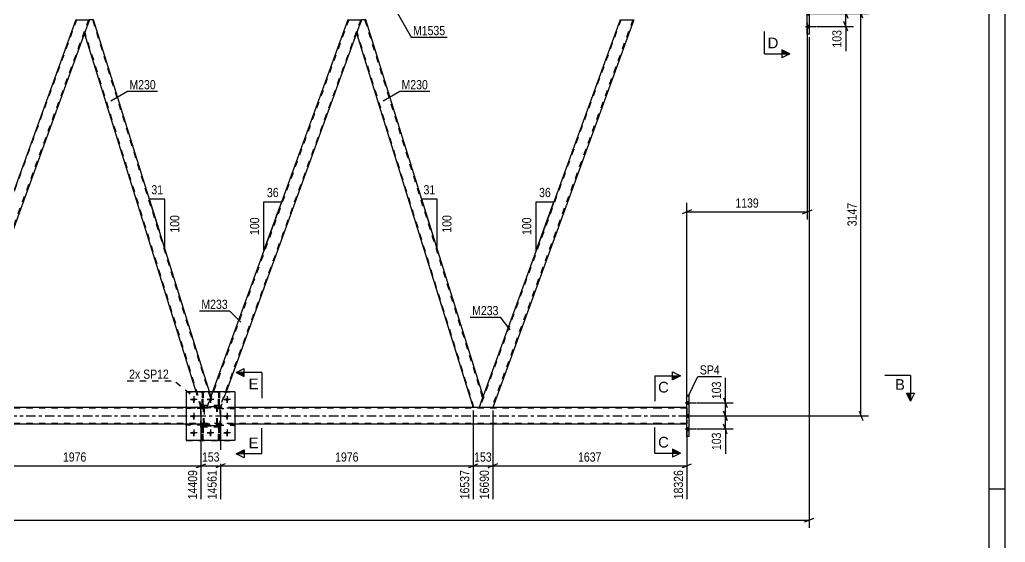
# Model space of a CAD drawing. Header units: millimetres. Extents: x 0 to 841, y 0 to 594.
# Drawn here: x 532.7 to 841, y 281.4 to 444.8 of the extents above; entities that cross this region are included whole.
import ezdxf

# ---------------------------------------------------------------- set-up
doc = ezdxf.new("R2010")
doc.units = ezdxf.units.MM
doc.linetypes.add('DXK_LINE_DOT2', pattern=[3.9198, 1.9599, -1.9599])
doc.linetypes.add('DXK_LINE_DOT3', pattern=[5.9187, 2.979, -0.9799, 0.9799, -0.9799])
doc.styles.add('Arial', font='ARIAL.TTF', dxfattribs={"height": 0.2})
doc.styles.add('Arial Narrow', font='ARIALN.TTF', dxfattribs={"height": 0.2})

# ---------------------------------------------------------------- blocks, each defined once
blk = doc.blocks.new('Unknown-283133210-1135')
at = {"color": 5, "linetype": 'Continuous'}
for p, q in [((841, 0), (841, 594)), ((836, 5), (836, 589)), ((841, 298), (836, 298))]:
    blk.add_line(p, q, dxfattribs=at)
blk = doc.blocks.new('Bolt-283133210-1984 - 1918')
at = {"linetype": 'Continuous'}
for points in [[(587.69, 325.99, -1), (586.65, 325.99, -1)], [(592.89, 325.99, -1), (591.85, 325.99, -1)], [(598.09, 325.99, -1), (597.05, 325.99, -1)], [(587.69, 320.79, -1), (586.65, 320.79, -1)], [(598.09, 320.79, -1), (597.05, 320.79, -1)], [(587.69, 315.59, -1), (586.65, 315.59, -1)], [(592.89, 315.59, -1), (591.85, 315.59, -1)], [(598.09, 315.59, -1), (597.05, 315.59, -1)]]:
    blk.add_hatch(color=1, dxfattribs=at).paths.add_polyline_path(points)
at = {"color": 1, "linetype": 'Continuous'}
for p, q in [((587.17, 327.03), (587.17, 324.95)), ((592.37, 327.03), (592.37, 324.95)), ((597.57, 327.03), (597.57, 324.95)), ((588.21, 325.99), (586.13, 325.99)), ((593.41, 325.99), (591.33, 325.99)), ((598.61, 325.99), (596.53, 325.99)), ((588.21, 320.79), (586.13, 320.79)), ((587.17, 321.83), (587.17, 319.75)), ((598.61, 320.79), (596.53, 320.79)), ((597.57, 321.83), (597.57, 319.75)), ((588.21, 315.59), (586.13, 315.59)), ((587.17, 316.63), (587.17, 314.55)), ((593.41, 315.59), (591.33, 315.59)), ((592.37, 316.63), (592.37, 314.55)), ((598.61, 315.59), (596.53, 315.59)), ((597.57, 316.63), (597.57, 314.55))]:
    blk.add_line(p, q, dxfattribs=at)
blk = doc.blocks.new('Bolt-283133210-1991 - 1918')
at = {"linetype": 'Continuous'}
for points in [[(742.03, 324.58), (742.03, 325.46), (741.39, 325.46), (741.39, 324.58)], [(742.03, 324.58), (742.03, 325.46), (741.39, 325.46), (741.39, 324.58)], [(742.03, 324.58), (742.03, 325.46), (741.39, 325.46), (741.39, 324.58)], [(742.03, 320.5), (742.03, 321.38), (741.39, 321.38), (741.39, 320.5)], [(742.03, 320.5), (742.03, 321.38), (741.39, 321.38), (741.39, 320.5)], [(742.03, 316.38), (742.03, 317.26), (741.39, 317.26), (741.39, 316.38)], [(742.03, 316.38), (742.03, 317.26), (741.39, 317.26), (741.39, 316.38)], [(742.03, 316.38), (742.03, 317.26), (741.39, 317.26), (741.39, 316.38)]]:
    blk.add_hatch(color=1, dxfattribs=at).paths.add_polyline_path(points)
at = {"color": 1, "linetype": 'Continuous'}
for p, q in [((740.87, 325.02), (744.19, 325.02)), ((740.87, 325.02), (744.19, 325.02)), ((740.87, 325.02), (744.19, 325.02)), ((741.39, 325.46), (742.03, 325.46)), ((741.39, 325.46), (742.03, 325.46)), ((741.39, 325.46), (742.03, 325.46)), ((741.39, 324.58), (742.03, 324.58)), ((741.39, 324.58), (742.03, 324.58)), ((741.39, 324.58), (742.03, 324.58)), ((740.87, 320.94), (744.19, 320.94)), ((740.87, 320.94), (744.19, 320.94)), ((741.39, 321.38), (742.03, 321.38)), ((741.39, 321.38), (742.03, 321.38)), ((741.39, 320.5), (742.03, 320.5)), ((741.39, 320.5), (742.03, 320.5)), ((740.87, 316.82), (744.19, 316.82)), ((740.87, 316.82), (744.19, 316.82)), ((740.87, 316.82), (744.19, 316.82)), ((741.39, 317.26), (742.03, 317.26)), ((741.39, 317.26), (742.03, 317.26)), ((741.39, 317.26), (742.03, 317.26)), ((741.39, 316.38), (742.03, 316.38)), ((741.39, 316.38), (742.03, 316.38)), ((741.39, 316.38), (742.03, 316.38))]:
    blk.add_line(p, q, dxfattribs=at)
blk = doc.blocks.new('Part-283133210-2262 - 1918')
at = {"color": 7, "linetype": 'DXK_LINE_DOT2'}
for p, q in [((599.97, 318.35), (594.57, 318.35)), ((594.57, 318.35), (594.57, 318.03)), ((594.57, 318.03), (594.57, 318.35)), ((594.57, 318.03), (599.97, 318.03)), ((595.17, 318.03), (595.17, 318.35)), ((599.97, 318.35), (599.97, 318.03))]:
    blk.add_line(p, q, dxfattribs=at)
blk = doc.blocks.new('Part-283133210-2252 - 1918')
at = {"color": 2, "linetype": 'Continuous'}
for p, q in [((599.97, 328.39), (584.77, 328.39)), ((584.77, 328.39), (584.77, 313.19)), ((599.97, 328.39), (599.97, 313.19)), ((599.97, 313.19), (584.77, 313.19))]:
    blk.add_line(p, q, dxfattribs=at)
blk = doc.blocks.new('Part-283133210-2037 - 1918')
at = {"color": 7, "linetype": 'DXK_LINE_DOT2'}
for p, q in [((732.77, 323.32), (61.22, 323.32)), ((599.97, 323.56), (329.36, 323.56)), ((741.39, 323.32), (732.87, 323.32)), ((741.39, 323.56), (741.39, 318.28)), ((732.77, 318.52), (61.22, 318.52)), ((599.97, 318.28), (329.36, 318.28)), ((741.39, 318.52), (732.87, 318.52))]:
    blk.add_line(p, q, dxfattribs=at)
at = {"color": 7, "linetype": 'DXK_LINE_DOT3'}
for p, q in [((61.22, 320.92), (732.77, 320.92)), ((732.87, 320.92), (741.39, 320.92))]:
    blk.add_line(p, q, dxfattribs=at)
at = {"color": 2, "linetype": 'Continuous'}
for p, q in [((584.77, 323.56), (344.56, 323.56)), ((732.77, 323.56), (599.97, 323.56)), ((741.39, 323.56), (732.87, 323.56)), ((584.77, 318.28), (344.56, 318.28)), ((732.77, 318.28), (599.97, 318.28)), ((741.39, 318.28), (732.87, 318.28))]:
    blk.add_line(p, q, dxfattribs=at)
blk = doc.blocks.new('Part-283133210-2272 - 1918')
at = {"color": 7, "linetype": 'DXK_LINE_DOT2'}
for p, q in [((590.47, 323.75), (590.65, 323.79)), ((590.65, 323.79), (590.47, 323.75)), ((594.09, 323.79), (590.65, 323.79)), ((590.65, 323.79), (590.65, 323.79)), ((590.65, 323.79), (594.09, 323.79)), ((594.09, 323.79), (594.09, 323.79)), ((594.09, 323.79), (594.28, 323.75)), ((594.28, 323.75), (594.09, 323.79)), ((590.17, 323.31), (590.21, 323.49)), ((590.21, 323.49), (590.17, 323.31)), ((590.17, 318.27), (590.17, 323.31)), ((590.17, 323.31), (590.17, 323.31)), ((590.17, 318.27), (590.17, 323.31)), ((590.41, 323.31), (590.43, 323.4)), ((590.43, 323.4), (590.41, 323.31)), ((590.41, 318.27), (590.41, 323.31)), ((590.41, 323.31), (590.41, 323.31)), ((590.41, 323.31), (590.41, 318.27)), ((590.43, 323.4), (590.48, 323.48)), ((590.48, 323.48), (590.43, 323.4)), ((590.48, 323.48), (590.56, 323.53)), ((590.56, 323.53), (590.48, 323.48)), ((590.56, 323.53), (590.65, 323.55)), ((590.65, 323.55), (590.56, 323.53)), ((590.65, 323.55), (594.09, 323.55)), ((590.65, 323.55), (590.65, 323.55)), ((590.65, 323.55), (594.09, 323.55)), ((594.09, 323.55), (594.09, 323.55)), ((594.09, 323.55), (594.18, 323.53)), ((594.18, 323.53), (594.26, 323.48)), ((594.26, 323.48), (594.31, 323.4)), ((594.31, 323.4), (594.26, 323.48)), ((594.31, 323.4), (594.33, 323.31)), ((594.33, 323.31), (594.31, 323.4)), ((594.33, 318.27), (594.33, 323.31)), ((594.33, 323.31), (594.33, 323.31)), ((594.33, 318.27), (594.33, 323.31)), ((594.54, 323.49), (594.57, 323.31)), ((594.57, 323.31), (594.54, 323.49)), ((594.57, 318.27), (594.57, 323.31)), ((594.57, 323.31), (594.57, 323.31)), ((594.57, 318.27), (594.57, 323.31)), ((590.17, 318.27), (590.17, 318.27)), ((590.21, 318.08), (590.17, 318.27)), ((590.17, 318.27), (590.21, 318.08)), ((590.41, 318.27), (590.41, 318.27)), ((590.43, 318.18), (590.41, 318.27)), ((590.41, 318.27), (590.43, 318.18)), ((590.48, 318.1), (590.43, 318.18)), ((590.43, 318.18), (590.48, 318.1)), ((590.65, 317.79), (590.47, 317.82)), ((590.47, 317.82), (590.65, 317.79)), ((590.56, 318.05), (590.48, 318.1)), ((590.65, 318.03), (590.56, 318.05)), ((590.65, 318.03), (594.09, 318.03)), ((590.65, 318.03), (590.65, 318.03)), ((590.65, 318.03), (594.09, 318.03)), ((590.65, 317.79), (594.09, 317.79)), ((590.65, 317.79), (590.65, 317.79)), ((594.09, 317.79), (590.65, 317.79)), ((594.18, 318.05), (594.09, 318.03)), ((594.09, 318.03), (594.18, 318.05)), ((594.09, 318.03), (594.09, 318.03)), ((594.28, 317.82), (594.09, 317.79)), ((594.09, 317.79), (594.28, 317.82)), ((594.09, 317.79), (594.09, 317.79)), ((594.26, 318.1), (594.18, 318.05)), ((594.18, 318.05), (594.26, 318.1)), ((594.31, 318.18), (594.26, 318.1)), ((594.26, 318.1), (594.31, 318.18)), ((594.33, 318.27), (594.31, 318.18)), ((594.31, 318.18), (594.33, 318.27)), ((594.33, 318.27), (594.33, 318.27)), ((594.57, 318.27), (594.54, 318.08)), ((594.54, 318.08), (594.57, 318.27)), ((594.57, 318.27), (594.57, 318.27))]:
    blk.add_line(p, q, dxfattribs=at)
at = {"color": 7, "linetype": 'DXK_LINE_DOT3'}
blk.add_line((592.37, 320.79), (592.37, 320.79), dxfattribs=at)
at = {"color": 7, "linetype": 'DXK_LINE_DOT2'}
for centre, start, end in [((590.65, 323.31), 112.5, 157.5), ((590.65, 323.31), 112.5, 157.5), ((594.09, 323.31), 22.5, 67.5), ((594.09, 323.31), 22.5, 67.5), ((590.65, 318.27), 202.5, 247.5), ((590.65, 318.27), 202.5, 247.5), ((594.09, 318.27), 292.5, 337.5), ((594.09, 318.27), 292.5, 337.5)]:
    blk.add_arc(centre, 0.48, start, end, dxfattribs=at)
blk = doc.blocks.new('Part-283133210-2268 - 1918')
at = {"color": 7, "linetype": 'DXK_LINE_DOT2'}
for p, q in [((589.73, 318.02), (589.73, 318.02)), ((589.73, 318.02), (589.73, 317.42)), ((589.73, 313.19), (589.73, 318.02)), ((590.05, 318.02), (589.73, 318.02)), ((590.05, 317.42), (590.05, 318.02)), ((590.05, 313.19), (590.05, 318.02)), ((589.73, 317.42), (589.73, 313.19)), ((589.73, 317.42), (590.05, 317.42)), ((590.05, 313.19), (590.05, 317.42)), ((589.73, 313.19), (590.05, 313.19))]:
    blk.add_line(p, q, dxfattribs=at)
blk = doc.blocks.new('Bolt-283133210-1983 - 1918')
at = {"color": 1, "linetype": 'Continuous'}
for p, q in [((587.17, 327.03), (587.17, 326.33)), ((592.37, 327.03), (592.37, 326.33)), ((597.57, 327.03), (597.57, 326.33)), ((586.13, 325.99), (586.83, 325.99)), ((587.17, 324.95), (587.17, 325.64)), ((588.21, 325.99), (587.52, 325.99)), ((591.33, 325.99), (592.03, 325.99)), ((592.37, 324.95), (592.37, 325.64)), ((593.41, 325.99), (592.72, 325.99)), ((596.53, 325.99), (597.23, 325.99)), ((597.57, 324.95), (597.57, 325.64)), ((598.61, 325.99), (597.92, 325.99)), ((586.13, 320.79), (586.83, 320.79)), ((587.17, 321.83), (587.17, 321.13)), ((588.21, 320.79), (587.52, 320.79)), ((596.53, 320.79), (597.23, 320.79)), ((597.57, 321.83), (597.57, 321.13)), ((598.61, 320.79), (597.92, 320.79)), ((587.17, 319.75), (587.17, 320.44)), ((597.57, 319.75), (597.57, 320.44)), ((586.13, 315.59), (586.83, 315.59)), ((587.17, 316.63), (587.17, 315.93)), ((587.17, 314.55), (587.17, 315.24)), ((588.21, 315.59), (587.52, 315.59)), ((591.33, 315.59), (592.03, 315.59)), ((592.37, 316.63), (592.37, 315.93)), ((592.37, 314.55), (592.37, 315.24)), ((593.41, 315.59), (592.72, 315.59)), ((596.53, 315.59), (597.23, 315.59)), ((597.57, 316.63), (597.57, 315.93)), ((597.57, 314.55), (597.57, 315.24)), ((598.61, 315.59), (597.92, 315.59))]:
    blk.add_line(p, q, dxfattribs=at)
blk = doc.blocks.new('Bolt-283133210-1992 - 1918')
at = {"linetype": 'Continuous'}
for points in [[(779.7, 450.44), (779.7, 451.32), (779.06, 451.32), (779.06, 450.44)], [(779.7, 450.44), (779.7, 451.32), (779.06, 451.32), (779.06, 450.44)], [(779.7, 450.44), (779.7, 451.32), (779.06, 451.32), (779.06, 450.44)], [(779.7, 446.36), (779.7, 447.24), (779.06, 447.24), (779.06, 446.36)], [(779.7, 446.36), (779.7, 447.24), (779.06, 447.24), (779.06, 446.36)], [(779.7, 442.24), (779.7, 443.12), (779.06, 443.12), (779.06, 442.24)], [(779.7, 442.24), (779.7, 443.12), (779.06, 443.12), (779.06, 442.24)], [(779.7, 442.24), (779.7, 443.12), (779.06, 443.12), (779.06, 442.24)]]:
    blk.add_hatch(color=1, dxfattribs=at).paths.add_polyline_path(points)
at = {"color": 1, "linetype": 'Continuous'}
for p, q in [((778.54, 450.88), (781.86, 450.88)), ((778.54, 450.88), (781.86, 450.88)), ((778.54, 450.88), (781.86, 450.88)), ((779.06, 451.32), (779.7, 451.32)), ((779.06, 451.32), (779.7, 451.32)), ((779.06, 451.32), (779.7, 451.32)), ((779.06, 450.44), (779.7, 450.44)), ((779.06, 450.44), (779.7, 450.44)), ((779.06, 450.44), (779.7, 450.44)), ((779.06, 447.24), (779.7, 447.24)), ((779.06, 447.24), (779.7, 447.24)), ((778.54, 446.8), (781.86, 446.8)), ((778.54, 446.8), (781.86, 446.8)), ((779.06, 446.36), (779.7, 446.36)), ((779.06, 446.36), (779.7, 446.36)), ((778.54, 442.68), (781.86, 442.68)), ((778.54, 442.68), (781.86, 442.68)), ((778.54, 442.68), (781.86, 442.68)), ((779.06, 443.12), (779.7, 443.12)), ((779.06, 443.12), (779.7, 443.12)), ((779.06, 443.12), (779.7, 443.12)), ((779.06, 442.24), (779.7, 442.24)), ((779.06, 442.24), (779.7, 442.24)), ((779.06, 442.24), (779.7, 442.24))]:
    blk.add_line(p, q, dxfattribs=at)
blk = doc.blocks.new('Part-283133210-2247 - 1918')
at = {"color": 7, "linetype": 'DXK_LINE_DOT2'}
for p, q in [((584.77, 328.39), (599.97, 328.39)), ((584.77, 328.39), (584.77, 313.19)), ((599.97, 328.39), (599.97, 313.19)), ((584.77, 313.19), (599.97, 313.19))]:
    blk.add_line(p, q, dxfattribs=at)
blk = doc.blocks.new('Part-283133210-2253 - 1918')
at = {"color": 7, "linetype": 'DXK_LINE_DOT2'}
for p, q in [((594.57, 323.23), (594.57, 323.55)), ((599.97, 323.55), (594.57, 323.55)), ((594.57, 323.55), (594.57, 323.23)), ((595.17, 323.23), (594.57, 323.23)), ((594.57, 323.23), (599.97, 323.23)), ((595.17, 323.23), (595.17, 323.55)), ((599.97, 323.55), (599.97, 323.23))]:
    blk.add_line(p, q, dxfattribs=at)
blk = doc.blocks.new('Part-283133210-2254 - 1918')
at = {"color": 7, "linetype": 'DXK_LINE_DOT2'}
for p, q in [((594.57, 318.03), (594.57, 318.35)), ((595.17, 318.35), (594.57, 318.35)), ((594.57, 318.35), (594.57, 318.03)), ((599.97, 318.35), (594.57, 318.35)), ((595.17, 318.03), (594.57, 318.03)), ((594.57, 318.03), (599.97, 318.03)), ((595.17, 318.03), (595.17, 318.35)), ((599.97, 318.03), (599.97, 318.35))]:
    blk.add_line(p, q, dxfattribs=at)
blk = doc.blocks.new('Part-283133210-2255 - 1918')
at = {"color": 7, "linetype": 'DXK_LINE_DOT2'}
for p, q in [((590.17, 323.55), (584.77, 323.55)), ((584.77, 323.55), (584.77, 323.23)), ((590.17, 323.23), (584.77, 323.23)), ((589.57, 323.23), (589.57, 323.55)), ((590.17, 323.55), (590.17, 323.23)), ((590.17, 323.23), (590.17, 323.55))]:
    blk.add_line(p, q, dxfattribs=at)
blk = doc.blocks.new('Part-283133210-2256 - 1918')
at = {"color": 7, "linetype": 'DXK_LINE_DOT2'}
for p, q in [((590.17, 318.35), (584.77, 318.35)), ((584.77, 318.35), (584.77, 318.03)), ((590.17, 318.03), (584.77, 318.03)), ((589.57, 318.03), (589.57, 318.35)), ((590.17, 318.35), (590.17, 318.03)), ((590.17, 318.03), (590.17, 318.35))]:
    blk.add_line(p, q, dxfattribs=at)
blk = doc.blocks.new('Part-283133210-2257 - 1918')
at = {"color": 2, "linetype": 'Continuous'}
blk.add_line((594.93, 328.39), (595.25, 328.39), dxfattribs=at)
at = {"color": 7, "linetype": 'DXK_LINE_DOT2'}
for p, q in [((594.93, 324.14), (594.93, 328.39)), ((594.93, 328.39), (594.93, 323.54)), ((595.25, 328.39), (595.25, 324.14)), ((595.25, 328.39), (595.25, 323.54)), ((594.93, 323.54), (594.93, 324.14)), ((594.93, 324.14), (595.25, 324.14)), ((595.25, 324.14), (595.25, 323.54)), ((594.93, 323.54), (594.93, 323.54)), ((594.93, 323.54), (595.25, 323.54))]:
    blk.add_line(p, q, dxfattribs=at)
blk = doc.blocks.new('Part-283133210-2258 - 1918')
at = {"color": 2, "linetype": 'Continuous'}
blk.add_line((589.73, 328.39), (590.05, 328.39), dxfattribs=at)
at = {"color": 7, "linetype": 'DXK_LINE_DOT2'}
for p, q in [((589.73, 324.14), (589.73, 328.39)), ((589.73, 328.39), (589.73, 323.54)), ((590.05, 328.39), (590.05, 324.14)), ((590.05, 328.39), (590.05, 323.54)), ((589.73, 323.54), (589.73, 324.14)), ((589.73, 324.14), (590.05, 324.14)), ((590.05, 324.14), (590.05, 323.54)), ((589.73, 323.54), (589.73, 323.54)), ((589.73, 323.54), (590.05, 323.54))]:
    blk.add_line(p, q, dxfattribs=at)
blk = doc.blocks.new('Part-283133210-2259 - 1918')
at = {"color": 7, "linetype": 'DXK_LINE_DOT2'}
for p, q in [((595.25, 318.02), (594.93, 318.02)), ((594.93, 317.42), (594.93, 318.02)), ((594.93, 313.19), (594.93, 318.02)), ((595.25, 318.02), (595.25, 318.02)), ((595.25, 318.02), (595.25, 317.42)), ((595.25, 313.19), (595.25, 318.02)), ((595.25, 317.42), (594.93, 317.42)), ((594.93, 313.19), (594.93, 317.42)), ((595.25, 317.42), (595.25, 313.19)), ((595.25, 313.19), (594.93, 313.19))]:
    blk.add_line(p, q, dxfattribs=at)
blk = doc.blocks.new('Part-283133210-2260 - 1918')
at = {"color": 7, "linetype": 'DXK_LINE_DOT2'}
for p, q in [((590.05, 318.02), (589.73, 318.02)), ((589.73, 317.42), (589.73, 318.02)), ((589.73, 313.19), (589.73, 318.02)), ((590.05, 318.02), (590.05, 318.02)), ((590.05, 318.02), (590.05, 317.42)), ((590.05, 313.19), (590.05, 318.02)), ((590.05, 317.42), (589.73, 317.42)), ((589.73, 313.19), (589.73, 317.42)), ((590.05, 317.42), (590.05, 313.19)), ((590.05, 313.19), (589.73, 313.19))]:
    blk.add_line(p, q, dxfattribs=at)
blk = doc.blocks.new('Part-283133210-2261 - 1918')
at = {"color": 7, "linetype": 'DXK_LINE_DOT2'}
for p, q in [((595.37, 323.55), (594.57, 323.55)), ((594.57, 323.55), (594.57, 323.23)), ((594.57, 323.23), (594.57, 323.55)), ((594.57, 323.23), (599.97, 323.23)), ((599.97, 323.55), (595.17, 323.55)), ((595.17, 323.55), (595.17, 323.23)), ((599.97, 323.55), (599.97, 323.23))]:
    blk.add_line(p, q, dxfattribs=at)
blk = doc.blocks.new('Part-283133210-2263 - 1918')
at = {"color": 7, "linetype": 'DXK_LINE_DOT2'}
for p, q in [((584.77, 323.23), (584.77, 323.55)), ((584.77, 323.55), (590.05, 323.55)), ((590.17, 323.23), (584.77, 323.23)), ((589.57, 323.23), (589.57, 323.55)), ((589.57, 323.55), (590.17, 323.55)), ((589.57, 323.23), (590.17, 323.23)), ((590.17, 323.23), (590.17, 323.55)), ((590.17, 323.55), (590.17, 323.23))]:
    blk.add_line(p, q, dxfattribs=at)
blk = doc.blocks.new('Part-283133210-2264 - 1918')
at = {"color": 7, "linetype": 'DXK_LINE_DOT2'}
for p, q in [((584.77, 318.03), (584.77, 318.35)), ((584.77, 318.35), (590.17, 318.35)), ((590.17, 318.03), (584.77, 318.03)), ((589.57, 318.03), (589.57, 318.35)), ((589.57, 318.35), (590.17, 318.35)), ((589.57, 318.03), (590.17, 318.03)), ((590.17, 318.03), (590.17, 318.35)), ((590.17, 318.35), (590.17, 318.03))]:
    blk.add_line(p, q, dxfattribs=at)
blk = doc.blocks.new('Part-283133210-2265 - 1918')
at = {"color": 7, "linetype": 'DXK_LINE_DOT2'}
for p, q in [((595.25, 328.39), (594.93, 328.39)), ((594.93, 328.39), (594.93, 324.14)), ((594.93, 328.39), (594.93, 323.54)), ((595.25, 324.14), (595.25, 328.39)), ((595.25, 328.39), (595.25, 323.54)), ((595.25, 324.14), (594.93, 324.14)), ((594.93, 324.14), (594.93, 323.54)), ((595.25, 323.54), (595.25, 324.14)), ((595.25, 323.54), (594.93, 323.54)), ((595.25, 323.54), (595.25, 323.54))]:
    blk.add_line(p, q, dxfattribs=at)
blk = doc.blocks.new('Part-283133210-2266 - 1918')
at = {"color": 7, "linetype": 'DXK_LINE_DOT2'}
for p, q in [((590.05, 328.39), (589.73, 328.39)), ((589.73, 328.39), (589.73, 324.14)), ((589.73, 328.39), (589.73, 323.54)), ((590.05, 324.14), (590.05, 328.39)), ((590.05, 328.39), (590.05, 323.54)), ((590.05, 324.14), (589.73, 324.14)), ((589.73, 324.14), (589.73, 323.54)), ((590.05, 323.54), (590.05, 324.14)), ((590.05, 323.54), (589.73, 323.54)), ((590.05, 323.54), (590.05, 323.54))]:
    blk.add_line(p, q, dxfattribs=at)
blk = doc.blocks.new('Part-283133210-2267 - 1918')
at = {"color": 7, "linetype": 'DXK_LINE_DOT2'}
for p, q in [((594.93, 318.02), (594.93, 318.02)), ((594.93, 318.02), (594.93, 317.42)), ((594.93, 313.19), (594.93, 318.02)), ((595.25, 318.02), (594.93, 318.02)), ((595.25, 317.42), (595.25, 318.02)), ((595.25, 313.19), (595.25, 318.02)), ((594.93, 317.42), (594.93, 313.19)), ((594.93, 317.42), (595.25, 317.42)), ((595.25, 313.19), (595.25, 317.42)), ((594.93, 313.19), (595.25, 313.19))]:
    blk.add_line(p, q, dxfattribs=at)
blk = doc.blocks.new('Part-283133210-2269 - 1918')
at = {"color": 7, "linetype": 'DXK_LINE_DOT2'}
for p, q in [((590.47, 323.75), (590.65, 323.79)), ((590.65, 323.79), (590.47, 323.75)), ((590.65, 323.79), (594.09, 323.79)), ((590.65, 323.79), (590.65, 323.79)), ((590.65, 323.79), (594.09, 323.79)), ((594.09, 323.79), (594.09, 323.79)), ((594.09, 323.79), (594.28, 323.75)), ((594.28, 323.75), (594.09, 323.79)), ((590.17, 323.31), (590.21, 323.49)), ((590.21, 323.49), (590.17, 323.31)), ((590.17, 318.27), (590.17, 323.31)), ((590.17, 323.31), (590.17, 323.31)), ((590.17, 318.27), (590.17, 323.31)), ((590.41, 323.31), (590.43, 323.4)), ((590.43, 323.4), (590.41, 323.31)), ((590.41, 318.27), (590.41, 323.31)), ((590.41, 323.31), (590.41, 323.31)), ((590.41, 323.31), (590.41, 318.27)), ((590.43, 323.4), (590.48, 323.48)), ((590.48, 323.48), (590.43, 323.4)), ((590.48, 323.48), (590.56, 323.53)), ((590.56, 323.53), (590.48, 323.48)), ((590.56, 323.53), (590.65, 323.55)), ((590.65, 323.55), (590.56, 323.53)), ((590.65, 323.55), (594.09, 323.55)), ((590.65, 323.55), (590.65, 323.55)), ((590.65, 323.55), (594.09, 323.55)), ((594.09, 323.55), (594.09, 323.55)), ((594.09, 323.55), (594.18, 323.53)), ((594.18, 323.53), (594.26, 323.48)), ((594.26, 323.48), (594.31, 323.4)), ((594.31, 323.4), (594.26, 323.48)), ((594.31, 323.4), (594.33, 323.31)), ((594.33, 323.31), (594.31, 323.4)), ((594.33, 318.27), (594.33, 323.31)), ((594.33, 323.31), (594.33, 323.31)), ((594.33, 318.27), (594.33, 323.31)), ((594.54, 323.49), (594.57, 323.31)), ((594.57, 323.31), (594.54, 323.49)), ((594.57, 318.27), (594.57, 323.31)), ((594.57, 323.31), (594.57, 323.31)), ((594.57, 318.27), (594.57, 323.31)), ((590.17, 318.27), (590.17, 318.27)), ((590.21, 318.08), (590.17, 318.27)), ((590.17, 318.27), (590.21, 318.08)), ((590.41, 318.27), (590.41, 318.27)), ((590.43, 318.18), (590.41, 318.27)), ((590.41, 318.27), (590.43, 318.18)), ((590.48, 318.1), (590.43, 318.18)), ((590.43, 318.18), (590.48, 318.1)), ((590.65, 317.79), (590.47, 317.82)), ((590.47, 317.82), (590.65, 317.79)), ((590.56, 318.05), (590.48, 318.1)), ((590.65, 318.03), (590.56, 318.05)), ((590.65, 318.03), (594.09, 318.03)), ((590.65, 318.03), (590.65, 318.03)), ((590.65, 318.03), (594.09, 318.03)), ((590.65, 317.79), (594.09, 317.79)), ((590.65, 317.79), (590.65, 317.79)), ((594.09, 317.79), (590.65, 317.79)), ((594.18, 318.05), (594.09, 318.03)), ((594.09, 318.03), (594.18, 318.05)), ((594.09, 318.03), (594.09, 318.03)), ((594.28, 317.82), (594.09, 317.79)), ((594.09, 317.79), (594.28, 317.82)), ((594.09, 317.79), (594.09, 317.79)), ((594.26, 318.1), (594.18, 318.05)), ((594.18, 318.05), (594.26, 318.1)), ((594.31, 318.18), (594.26, 318.1)), ((594.26, 318.1), (594.31, 318.18)), ((594.33, 318.27), (594.31, 318.18)), ((594.31, 318.18), (594.33, 318.27)), ((594.33, 318.27), (594.33, 318.27)), ((594.57, 318.27), (594.54, 318.08)), ((594.54, 318.08), (594.57, 318.27)), ((594.57, 318.27), (594.57, 318.27))]:
    blk.add_line(p, q, dxfattribs=at)
at = {"color": 7, "linetype": 'DXK_LINE_DOT3'}
blk.add_line((592.37, 320.79), (592.37, 320.79), dxfattribs=at)
at = {"color": 7, "linetype": 'DXK_LINE_DOT2'}
for centre, start, end in [((590.65, 323.31), 112.5, 157.5), ((590.65, 323.31), 112.5, 157.5), ((594.09, 323.31), 22.5, 67.5), ((594.09, 323.31), 22.5, 67.5), ((590.65, 318.27), 202.5, 247.5), ((590.65, 318.27), 202.5, 247.5), ((594.09, 318.27), 292.5, 337.5), ((594.09, 318.27), 292.5, 337.5)]:
    blk.add_arc(centre, 0.48, start, end, dxfattribs=at)
blk = doc.blocks.new('Part-283133210-2270 - 1918')
at = {"color": 7, "linetype": 'DXK_LINE_DOT2'}
for p, q in [((595.37, 324.19), (589.37, 324.19)), ((589.37, 317.39), (589.37, 324.19)), ((595.37, 317.39), (595.37, 324.19)), ((595.37, 317.39), (589.37, 317.39))]:
    blk.add_line(p, q, dxfattribs=at)
blk = doc.blocks.new('Part-283133210-2271 - 1918')
at = {"color": 7, "linetype": 'DXK_LINE_DOT2'}
for p, q in [((595.37, 324.19), (589.37, 324.19)), ((589.37, 317.39), (589.37, 324.19)), ((595.37, 317.39), (595.37, 324.19)), ((595.37, 317.39), (589.37, 317.39))]:
    blk.add_line(p, q, dxfattribs=at)
blk = doc.blocks.new('Part-283133210-2412 - 1918')
at = {"color": 7, "linetype": 'DXK_LINE_DOT2'}
for p, q in [((635.63, 444.78), (591.51, 323.56)), ((639.38, 444.78), (595.26, 323.56)), ((639.63, 444.78), (638.08, 440.53)), ((593.01, 328.39), (591.25, 323.56)), ((597.27, 328.39), (595.51, 323.56)), ((595.51, 323.56), (591.25, 323.56))]:
    blk.add_line(p, q, dxfattribs=at)
at = {"color": 2, "linetype": 'Continuous'}
for p, q in [((635.37, 444.78), (593.01, 328.39)), ((635.37, 444.78), (639.63, 444.78)), ((638.08, 440.53), (597.27, 328.39))]:
    blk.add_line(p, q, dxfattribs=at)
blk = doc.blocks.new('Part-283133210-2347 - 1918')
at = {"color": 2, "linetype": 'Continuous'}
for p, q in [((741.39, 314.42), (741.39, 327.42)), ((741.39, 327.42), (742.03, 327.42)), ((742.03, 327.42), (742.03, 314.42)), ((742.03, 314.42), (741.39, 314.42))]:
    blk.add_line(p, q, dxfattribs=at)
blk = doc.blocks.new('Part-283133210-2352 - 1918')
at = {"color": 2, "linetype": 'Continuous'}
for p, q in [((779.06, 440.28), (779.06, 453.28)), ((779.06, 453.28), (779.7, 453.28)), ((779.7, 453.28), (779.7, 440.28)), ((779.7, 440.28), (779.06, 440.28))]:
    blk.add_line(p, q, dxfattribs=at)
blk = doc.blocks.new('Part-283133210-2367 - 1918')
at = {"color": 2, "linetype": 'Continuous'}
for p, q in [((639.63, 444.78), (638.08, 440.53)), ((640.95, 444.78), (639.63, 444.78)), ((677.65, 327.03), (640.95, 444.78)), ((638.08, 440.53), (674.54, 323.56)), ((677.65, 327.03), (677.38, 326.29)), ((677.38, 326.29), (676.39, 323.56))]:
    blk.add_line(p, q, dxfattribs=at)
at = {"color": 7, "linetype": 'DXK_LINE_DOT2'}
for p, q in [((677.52, 326.66), (640.7, 444.78)), ((674.79, 323.56), (638.22, 440.91)), ((677.63, 326.98), (677.38, 326.29)), ((676.39, 323.56), (674.54, 323.56))]:
    blk.add_line(p, q, dxfattribs=at)
blk = doc.blocks.new('Part-283133210-2372 - 1918')
at = {"color": 2, "linetype": 'Continuous'}
for p, q in [((554.5, 444.78), (552.95, 440.53)), ((555.82, 444.78), (554.5, 444.78)), ((592.1, 328.39), (555.82, 444.78)), ((587.91, 328.39), (552.95, 440.53))]:
    blk.add_line(p, q, dxfattribs=at)
at = {"color": 7, "linetype": 'DXK_LINE_DOT2'}
for p, q in [((592.38, 326.66), (555.56, 444.78)), ((589.66, 323.56), (553.09, 440.91)), ((589.41, 323.56), (587.91, 328.39)), ((591.25, 323.56), (592.52, 327.03)), ((592.52, 327.03), (592.1, 328.39)), ((589.41, 323.56), (591.25, 323.56))]:
    blk.add_line(p, q, dxfattribs=at)
blk = doc.blocks.new('Part-283133210-2407 - 1918')
at = {"color": 7, "linetype": 'DXK_LINE_DOT2'}
for p, q in [((720.76, 444.78), (676.64, 323.56)), ((724.51, 444.78), (680.39, 323.56)), ((677.65, 327.03), (676.39, 323.56)), ((680.65, 323.56), (676.39, 323.56))]:
    blk.add_line(p, q, dxfattribs=at)
at = {"color": 2, "linetype": 'Continuous'}
for p, q in [((720.51, 444.78), (677.65, 327.03)), ((724.77, 444.78), (680.65, 323.56)), ((720.51, 444.78), (724.77, 444.78))]:
    blk.add_line(p, q, dxfattribs=at)
blk = doc.blocks.new('Part-283133210-2417 - 1918')
at = {"color": 7, "linetype": 'DXK_LINE_DOT2'}
for p, q in [((550.5, 444.78), (506.38, 323.56)), ((554.24, 444.78), (510.12, 323.56)), ((554.5, 444.78), (552.95, 440.53)), ((507.38, 327.03), (506.12, 323.56)), ((510.38, 323.56), (506.12, 323.56))]:
    blk.add_line(p, q, dxfattribs=at)
at = {"color": 2, "linetype": 'Continuous'}
for p, q in [((550.24, 444.78), (507.38, 327.03)), ((550.24, 444.78), (554.5, 444.78)), ((552.95, 440.53), (510.38, 323.56))]:
    blk.add_line(p, q, dxfattribs=at)
blk = doc.blocks.new('AngleDimension-283133210-2473 - 1918')
at = {"color": 7, "linetype": 'Continuous'}
for p, q in [((609.1, 387.83), (614.65, 387.83)), ((609.1, 372.61), (614.65, 387.83)), ((609.1, 372.61), (609.1, 387.83)), ((612.85, 382.9), (614.65, 387.83))]:
    blk.add_line(p, q, dxfattribs=at)
at = {"color": 0}
for points in [[(614.3, 388.73), (614.3, 392.93), (609.45, 392.93), (609.45, 388.73)], [(608.2, 383.56), (604, 383.56), (604, 376.88), (608.2, 376.88)]]:
    blk.add_wipeout(points, dxfattribs=at)
at = {"color": 3, "style": 'Arial Narrow'}
blk.add_text('36', height=2.863, dxfattribs=at).set_placement((610.05, 389.33))
blk.add_text('100', height=2.863, rotation=90.0002, dxfattribs=at).set_placement((607.6, 377.48))
blk = doc.blocks.new('StraightDimension-283133210-3527 - 1918')
at = {"color": 7, "linetype": 'Continuous'}
for p, q in [((742.39, 320.92), (755.83, 320.92)), ((752.83, 322.42), (754.03, 319.42)), ((753.43, 316.82), (753.43, 320.92)), ((754.03, 315.32), (752.83, 318.32)), ((744.43, 316.82), (755.83, 316.82))]:
    blk.add_line(p, q, dxfattribs=at)
at = {"color": 0}
blk.add_wipeout([(752.68, 316.3), (748.48, 316.3), (748.48, 309.61), (752.68, 309.61)], dxfattribs=at)
at = {"color": 7, "linetype": 'Continuous'}
blk.add_line((753.43, 316.82), (753.43, 309.09), dxfattribs=at)
blk.add_line((753.43, 316.82), (753.43, 309.09), dxfattribs=at)
at = {"color": 3, "style": 'Arial Narrow'}
blk.add_text('103', height=2.863, rotation=90.0002, dxfattribs=at).set_placement((752.08, 310.22))
blk = doc.blocks.new('AngleDimension-283133210-2515 - 1918')
at = {"color": 7, "linetype": 'Continuous'}
for p, q in [((576.4, 378.73), (573.3, 388.68)), ((578.12, 388.68), (573.3, 388.68)), ((578.12, 373.21), (573.3, 388.68)), ((578.12, 373.21), (578.12, 388.68))]:
    blk.add_line(p, q, dxfattribs=at)
at = {"color": 0}
for points in [[(578.14, 389.58), (578.14, 393.78), (573.29, 393.78), (573.29, 389.58)], [(583.22, 384.29), (579.02, 384.29), (579.02, 377.6), (583.22, 377.6)]]:
    blk.add_wipeout(points, dxfattribs=at)
at = {"color": 3, "style": 'Arial Narrow'}
blk.add_text('31', height=2.863, dxfattribs=at).set_placement((573.89, 390.18))
blk.add_text('100', height=2.863, rotation=90.0002, dxfattribs=at).set_placement((582.62, 378.2))
blk = doc.blocks.new('StraightDimension-283133210-2692 - 1918')
at = {"color": 7, "linetype": 'Continuous'}
for p, q in [((674.54, 322.56), (674.54, 294.83)), ((680.65, 322.56), (680.65, 294.83)), ((673.04, 304.67), (676.04, 305.87)), ((674.54, 305.27), (680.65, 305.27)), ((682.15, 305.87), (679.15, 304.67))]:
    blk.add_line(p, q, dxfattribs=at)
at = {"color": 0}
blk.add_wipeout([(680.94, 306.02), (680.94, 310.22), (674.25, 310.22), (674.25, 306.02)], dxfattribs=at)
at = {"color": 3, "style": 'Arial Narrow'}
blk.add_text('153', height=2.863, dxfattribs=at).set_placement((674.85, 306.62))
at = {"color": 0, "linetype": 'Continuous'}
blk.add_wipeout([(680.05, 304.57), (675.85, 304.57), (675.85, 294.23), (680.05, 294.23)], dxfattribs=at)
at = {"color": 3, "linetype": 'Continuous', "style": 'Arial Narrow'}
blk.add_text('16690', height=2.863, rotation=90.0002, dxfattribs=at).set_placement((679.45, 294.83))
blk = doc.blocks.new('AngleDimension-283133210-2459 - 1918')
at = {"color": 7, "linetype": 'Continuous'}
for p, q in [((694.24, 387.83), (699.78, 387.83)), ((694.24, 372.61), (699.78, 387.83)), ((694.24, 372.61), (694.24, 387.83)), ((697.98, 382.9), (699.78, 387.83))]:
    blk.add_line(p, q, dxfattribs=at)
at = {"color": 0}
for points in [[(699.44, 388.73), (699.44, 392.93), (694.58, 392.93), (694.58, 388.73)], [(693.34, 383.56), (689.14, 383.56), (689.14, 376.88), (693.34, 376.88)]]:
    blk.add_wipeout(points, dxfattribs=at)
at = {"color": 3, "style": 'Arial Narrow'}
blk.add_text('36', height=2.863, dxfattribs=at).set_placement((695.18, 389.33))
blk.add_text('100', height=2.863, rotation=90.0002, dxfattribs=at).set_placement((692.74, 377.48))
blk = doc.blocks.new('AngleDimension-283133210-2487 - 1918')
at = {"color": 7, "linetype": 'Continuous'}
for p, q in [((661.54, 378.73), (658.44, 388.68)), ((663.26, 388.68), (658.44, 388.68)), ((663.26, 373.21), (658.44, 388.68)), ((663.26, 373.21), (663.26, 388.68))]:
    blk.add_line(p, q, dxfattribs=at)
at = {"color": 0}
for points in [[(663.28, 389.58), (663.28, 393.78), (658.42, 393.78), (658.42, 389.58)], [(668.36, 384.29), (664.16, 384.29), (664.16, 377.6), (668.36, 377.6)]]:
    blk.add_wipeout(points, dxfattribs=at)
at = {"color": 3, "style": 'Arial Narrow'}
blk.add_text('31', height=2.863, dxfattribs=at).set_placement((659.02, 390.18))
blk.add_text('100', height=2.863, rotation=90.0002, dxfattribs=at).set_placement((667.76, 378.2))
blk = doc.blocks.new('StraightDimension-283133210-3518 - 1918')
at = {"color": 7, "linetype": 'Continuous'}
for p, q in [((744.43, 325.02), (755.83, 325.02)), ((752.83, 326.52), (754.03, 323.52)), ((753.43, 320.92), (753.43, 325.02)), ((742.39, 320.92), (755.83, 320.92)), ((754.03, 319.42), (752.83, 322.42))]:
    blk.add_line(p, q, dxfattribs=at)
at = {"color": 0}
blk.add_wipeout([(752.68, 332.23), (748.48, 332.23), (748.48, 325.55), (752.68, 325.55)], dxfattribs=at)
at = {"color": 7, "linetype": 'Continuous'}
blk.add_line((753.43, 325.02), (753.43, 332.76), dxfattribs=at)
blk.add_line((753.43, 325.02), (753.43, 332.76), dxfattribs=at)
at = {"color": 3, "style": 'Arial Narrow'}
blk.add_text('103', height=2.863, rotation=90.0002, dxfattribs=at).set_placement((752.08, 326.15))
blk = doc.blocks.new('StraightDimension-283133210-2669 - 1918')
at = {"color": 7, "linetype": 'Continuous'}
for p, q in [((779.7, 439.28), (779.7, 285.95)), ((51.96, 288.35), (779.7, 288.35)), ((778.2, 287.75), (781.2, 288.95))]:
    blk.add_line(p, q, dxfattribs=at)
blk = doc.blocks.new('StraightDimension-283133210-2680 - 1918')
at = {"color": 7, "linetype": 'Continuous'}
for p, q in [((680.65, 322.56), (680.65, 294.83)), ((741.39, 317.28), (741.39, 294.83)), ((682.15, 305.87), (679.15, 304.67)), ((680.65, 305.27), (741.39, 305.27)), ((739.89, 304.67), (742.89, 305.87))]:
    blk.add_line(p, q, dxfattribs=at)
at = {"color": 0}
blk.add_wipeout([(715.27, 306.02), (715.27, 310.22), (706.76, 310.22), (706.76, 306.02)], dxfattribs=at)
at = {"color": 0, "linetype": 'Continuous'}
blk.add_wipeout([(740.79, 304.57), (736.59, 304.57), (736.59, 294.23), (740.79, 294.23)], dxfattribs=at)
at = {"color": 3, "style": 'Arial Narrow'}
blk.add_text('1637', height=2.863, dxfattribs=at).set_placement((707.36, 306.62))
at = {"color": 3, "linetype": 'Continuous', "style": 'Arial Narrow'}
blk.add_text('18326', height=2.863, rotation=90.0002, dxfattribs=at).set_placement((740.19, 294.83))
blk = doc.blocks.new('StraightDimension-283133210-2714 - 1918')
at = {"color": 7, "linetype": 'Continuous'}
for p, q in [((595.51, 322.56), (595.51, 294.83)), ((674.54, 322.56), (674.54, 294.83)), ((597.01, 305.87), (594.01, 304.67)), ((595.51, 305.27), (674.54, 305.27)), ((673.04, 304.67), (676.04, 305.87))]:
    blk.add_line(p, q, dxfattribs=at)
at = {"color": 0}
blk.add_wipeout([(639.28, 306.02), (639.28, 310.22), (630.77, 310.22), (630.77, 306.02)], dxfattribs=at)
at = {"color": 0, "linetype": 'Continuous'}
blk.add_wipeout([(673.94, 304.57), (669.74, 304.57), (669.74, 294.23), (673.94, 294.23)], dxfattribs=at)
at = {"color": 3, "style": 'Arial Narrow'}
blk.add_text('1976', height=2.863, dxfattribs=at).set_placement((631.37, 306.62))
at = {"color": 3, "linetype": 'Continuous', "style": 'Arial Narrow'}
blk.add_text('16537', height=2.863, rotation=90.0002, dxfattribs=at).set_placement((673.34, 294.83))
blk = doc.blocks.new('StraightDimension-283133210-2733 - 1918')
at = {"color": 7, "linetype": 'Continuous'}
for p, q in [((589.41, 322.56), (589.41, 294.83)), ((595.51, 322.56), (595.51, 294.83)), ((587.91, 304.67), (590.91, 305.87)), ((589.41, 305.27), (595.51, 305.27)), ((597.01, 305.87), (594.01, 304.67))]:
    blk.add_line(p, q, dxfattribs=at)
at = {"color": 0}
blk.add_wipeout([(595.8, 306.02), (595.8, 310.22), (589.12, 310.22), (589.12, 306.02)], dxfattribs=at)
at = {"color": 3, "style": 'Arial Narrow'}
blk.add_text('153', height=2.863, dxfattribs=at).set_placement((589.72, 306.62))
at = {"color": 0, "linetype": 'Continuous'}
blk.add_wipeout([(594.91, 304.57), (590.71, 304.57), (590.71, 294.23), (594.91, 294.23)], dxfattribs=at)
at = {"color": 3, "linetype": 'Continuous', "style": 'Arial Narrow'}
blk.add_text('14561', height=2.863, rotation=90.0002, dxfattribs=at).set_placement((594.31, 294.83))
blk = doc.blocks.new('StraightDimension-283133210-2752 - 1918')
at = {"color": 7, "linetype": 'Continuous'}
for p, q in [((510.38, 322.56), (510.38, 294.83)), ((589.41, 322.56), (589.41, 294.83)), ((511.88, 305.87), (508.88, 304.67)), ((510.38, 305.27), (589.41, 305.27)), ((587.91, 304.67), (590.91, 305.87))]:
    blk.add_line(p, q, dxfattribs=at)
at = {"color": 0}
blk.add_wipeout([(554.15, 306.02), (554.15, 310.22), (545.64, 310.22), (545.64, 306.02)], dxfattribs=at)
at = {"color": 0, "linetype": 'Continuous'}
blk.add_wipeout([(588.81, 304.57), (584.61, 304.57), (584.61, 294.23), (588.81, 294.23)], dxfattribs=at)
at = {"color": 3, "style": 'Arial Narrow'}
blk.add_text('1976', height=2.863, dxfattribs=at).set_placement((546.24, 306.62))
at = {"color": 3, "linetype": 'Continuous', "style": 'Arial Narrow'}
blk.add_text('14409', height=2.863, rotation=90.0002, dxfattribs=at).set_placement((588.21, 294.83))
blk = doc.blocks.new('StraightDimension-283133210-3488 - 1918')
at = {"color": 7, "linetype": 'Continuous'}
for p, q in [((779.06, 443.78), (779.06, 382.29)), ((741.39, 324.56), (741.39, 387.54)), ((742.89, 385.29), (739.89, 384.09)), ((741.39, 384.69), (779.06, 384.69)), ((777.56, 384.09), (780.56, 385.29))]:
    blk.add_line(p, q, dxfattribs=at)
at = {"color": 0}
blk.add_wipeout([(764.48, 385.44), (764.48, 389.64), (755.97, 389.64), (755.97, 385.44)], dxfattribs=at)
at = {"color": 3, "style": 'Arial Narrow'}
blk.add_text('1139', height=2.863, dxfattribs=at).set_placement((756.57, 386.04))
blk = doc.blocks.new('StraightDimension-283133210-3499 - 1918')
at = {"color": 7, "linetype": 'Continuous'}
for p, q in [((790.5, 448.28), (791.7, 445.28)), ((780.06, 446.78), (793.5, 446.78)), ((791.7, 441.18), (790.5, 444.18)), ((791.1, 442.68), (791.1, 446.78)), ((782.1, 442.68), (793.5, 442.68))]:
    blk.add_line(p, q, dxfattribs=at)
at = {"color": 0}
blk.add_wipeout([(790.35, 442.16), (786.15, 442.16), (786.15, 435.48), (790.35, 435.48)], dxfattribs=at)
at = {"color": 7, "linetype": 'Continuous'}
blk.add_line((791.1, 442.68), (791.1, 434.95), dxfattribs=at)
blk.add_line((791.1, 442.68), (791.1, 434.95), dxfattribs=at)
at = {"color": 3, "style": 'Arial Narrow'}
blk.add_text('103', height=2.863, rotation=90.0002, dxfattribs=at).set_placement((789.75, 436.08))
blk = doc.blocks.new('StraightDimension-283133210-3537 - 1918')
at = {"color": 7, "linetype": 'Continuous'}
for p, q in [((796.45, 445.28), (795.25, 448.28)), ((780.06, 446.78), (798.25, 446.78)), ((795.85, 320.92), (795.85, 446.78)), ((742.39, 320.92), (798.25, 320.92)), ((795.25, 322.42), (796.45, 319.42))]:
    blk.add_line(p, q, dxfattribs=at)
at = {"color": 0}
blk.add_wipeout([(795.1, 388.11), (790.9, 388.11), (790.9, 379.6), (795.1, 379.6)], dxfattribs=at)
at = {"color": 3, "style": 'Arial Narrow'}
blk.add_text('3147', height=2.863, rotation=90.0002, dxfattribs=at).set_placement((794.5, 380.2))
blk = doc.blocks.new('Mark-283133210-2038 - 1918')
at = {"color": 0}
blk.add_wipeout([(665.79, 439.95), (665.79, 442.95), (655.74, 442.95), (655.74, 439.95)], dxfattribs=at)
blk.add_wipeout([(665.79, 439.95), (665.79, 442.95), (655.74, 442.95), (655.74, 439.95)], dxfattribs=at)
at = {"color": 30, "linetype": 'Continuous'}
for p, q in [((649.09, 449.97), (655.14, 439.35)), ((655.14, 439.35), (666.39, 439.35))]:
    blk.add_line(p, q, dxfattribs=at)
at = {"color": 3, "style": 'Arial Narrow'}
blk.add_text('M1535', height=2.863, dxfattribs=at).set_placement((655.74, 439.95))
blk = doc.blocks.new('Mark-283133210-2368 - 1918')
at = {"color": 0}
blk.add_wipeout([(575.25, 423.03), (575.25, 426.03), (567.03, 426.03), (567.03, 423.03)], dxfattribs=at)
blk.add_wipeout([(575.25, 423.03), (575.25, 426.03), (567.03, 426.03), (567.03, 423.03)], dxfattribs=at)
at = {"color": 30, "linetype": 'Continuous'}
for p, q in [((561.23, 419.43), (566.43, 422.43)), ((566.43, 422.43), (575.85, 422.43))]:
    blk.add_line(p, q, dxfattribs=at)
at = {"color": 3, "style": 'Arial Narrow'}
blk.add_text('M230', height=2.863, dxfattribs=at).set_placement((567.03, 423.03))
blk = doc.blocks.new('SectionMark-283133210-3638 - 1918')
at = {"color": 6, "linetype": 'Continuous'}
for p in [(811.35, 333.56), (812.6, 328.06)]:
    blk.add_line(p, (811.35, 325.56), dxfattribs=at)
at = {"color": 0, "linetype": 'Continuous'}
blk.add_wipeout([(809.6, 329.06), (809.6, 332.56), (806.49, 332.56), (806.49, 329.06)], dxfattribs=at)
at = {"linetype": 'Continuous'}
blk.add_hatch(color=6, dxfattribs=at).paths.add_polyline_path([(810.1, 328.06), (811.35, 328.06), (811.35, 325.56)])
at = {"color": 6, "linetype": 'Continuous'}
for p, q in [((811.35, 333.56), (803.35, 333.56)), ((810.1, 328.06), (812.6, 328.06)), ((811.35, 325.56), (810.1, 328.06))]:
    blk.add_line(p, q, dxfattribs=at)
at = {"color": 3, "linetype": 'Continuous', "style": 'Arial'}
blk.add_text('B', height=3.34, dxfattribs=at).set_placement((806.49, 329.06))
blk = doc.blocks.new('SectionMark-283133210-3628 - 1918')
at = {"color": 6, "linetype": 'Continuous'}
for p, q in [((731.39, 333.47), (739.39, 333.47)), ((736.89, 334.72), (739.39, 333.47)), ((731.39, 309.27), (739.39, 309.27)), ((739.39, 309.27), (736.89, 308.02))]:
    blk.add_line(p, q, dxfattribs=at)
at = {"color": 0, "linetype": 'Continuous'}
for points in [[(735.76, 328.22), (735.76, 331.72), (732.39, 331.72), (732.39, 328.22)], [(735.76, 311.02), (735.76, 314.52), (732.39, 314.52), (732.39, 311.02)]]:
    blk.add_wipeout(points, dxfattribs=at)
at = {"linetype": 'Continuous'}
for points in [[(736.89, 332.22), (736.89, 333.47), (739.39, 333.47)], [(736.89, 309.27), (736.89, 310.52), (739.39, 309.27)]]:
    blk.add_hatch(color=6, dxfattribs=at).paths.add_polyline_path(points)
at = {"color": 6, "linetype": 'Continuous'}
for p, q in [((731.39, 333.47), (731.39, 325.47)), ((736.89, 332.22), (736.89, 334.72)), ((739.39, 333.47), (736.89, 332.22)), ((731.39, 309.27), (731.39, 317.27)), ((739.39, 309.27), (736.89, 310.52)), ((736.89, 310.52), (736.89, 308.02))]:
    blk.add_line(p, q, dxfattribs=at)
at = {"color": 3, "linetype": 'Continuous', "style": 'Arial'}
for p in [(732.39, 328.22), (732.39, 311.02)]:
    blk.add_text('C', height=3.34, dxfattribs=at).set_placement(p)
blk = doc.blocks.new('Mark-283133210-2408 - 1918')
at = {"color": 0}
blk.add_wipeout([(597.76, 354.36), (597.76, 357.36), (589.54, 357.36), (589.54, 354.36)], dxfattribs=at)
blk.add_wipeout([(597.76, 354.36), (597.76, 357.36), (589.54, 357.36), (589.54, 354.36)], dxfattribs=at)
at = {"color": 30, "linetype": 'Continuous'}
for p in [(588.94, 353.76), (601.9, 350.22)]:
    blk.add_line(p, (598.36, 353.76), dxfattribs=at)
at = {"color": 3, "style": 'Arial Narrow'}
blk.add_text('M233', height=2.863, dxfattribs=at).set_placement((589.54, 354.36))
blk = doc.blocks.new('Mark-283133210-2343 - 1918')
at = {"color": 0}
blk.add_wipeout([(751.66, 333.86), (751.66, 336.86), (745.45, 336.86), (745.45, 333.86)], dxfattribs=at)
blk.add_wipeout([(751.66, 333.86), (751.66, 336.86), (745.45, 336.86), (745.45, 333.86)], dxfattribs=at)
at = {"color": 30, "linetype": 'Continuous'}
for p, q in [((741.81, 326.94), (744.85, 333.26)), ((744.85, 333.26), (752.26, 333.26))]:
    blk.add_line(p, q, dxfattribs=at)
at = {"color": 3, "style": 'Arial Narrow'}
blk.add_text('SP4', height=2.863, dxfattribs=at).set_placement((745.45, 333.86))
blk = doc.blocks.new('Mark-283133210-2363 - 1918')
at = {"color": 0}
blk.add_wipeout([(660.39, 423.03), (660.39, 426.03), (652.16, 426.03), (652.16, 423.03)], dxfattribs=at)
blk.add_wipeout([(660.39, 423.03), (660.39, 426.03), (652.16, 426.03), (652.16, 423.03)], dxfattribs=at)
at = {"color": 30, "linetype": 'Continuous'}
for p, q in [((646.37, 419.43), (651.56, 422.43)), ((651.56, 422.43), (660.99, 422.43))]:
    blk.add_line(p, q, dxfattribs=at)
at = {"color": 3, "style": 'Arial Narrow'}
blk.add_text('M230', height=2.863, dxfattribs=at).set_placement((652.16, 423.03))
blk = doc.blocks.new('Mark-283133210-2403 - 1918')
at = {"color": 0}
blk.add_wipeout([(682.47, 352.41), (682.47, 355.41), (674.24, 355.41), (674.24, 352.41)], dxfattribs=at)
blk.add_wipeout([(682.47, 352.41), (682.47, 355.41), (674.24, 355.41), (674.24, 352.41)], dxfattribs=at)
at = {"color": 30, "linetype": 'Continuous'}
for p in [(673.64, 351.81), (686.08, 347.82)]:
    blk.add_line(p, (683.07, 351.81), dxfattribs=at)
at = {"color": 3, "style": 'Arial Narrow'}
blk.add_text('M233', height=2.863, dxfattribs=at).set_placement((674.24, 352.41))
blk = doc.blocks.new('SectionMark-283133210-3634 - 1918')
at = {"color": 6, "linetype": 'Continuous'}
for p, q in [((600.41, 334.48), (602.91, 335.73)), ((608.41, 334.48), (600.41, 334.48)), ((608.41, 309.03), (600.41, 309.03)), ((602.91, 307.78), (600.41, 309.03))]:
    blk.add_line(p, q, dxfattribs=at)
at = {"color": 0, "linetype": 'Continuous'}
for points in [[(607.41, 329.23), (607.41, 332.73), (604.3, 332.73), (604.3, 329.23)], [(607.41, 310.78), (607.41, 314.28), (604.3, 314.28), (604.3, 310.78)]]:
    blk.add_wipeout(points, dxfattribs=at)
at = {"linetype": 'Continuous'}
for points in [[(602.91, 334.48), (602.91, 333.23), (600.41, 334.48)], [(602.91, 310.28), (602.91, 309.03), (600.41, 309.03)]]:
    blk.add_hatch(color=6, dxfattribs=at).paths.add_polyline_path(points)
at = {"color": 6, "linetype": 'Continuous'}
for p, q in [((600.41, 334.48), (602.91, 333.23)), ((602.91, 333.23), (602.91, 335.73)), ((608.41, 334.48), (608.41, 326.48)), ((608.41, 309.03), (608.41, 317.03)), ((600.41, 309.03), (602.91, 310.28)), ((602.91, 310.28), (602.91, 307.78))]:
    blk.add_line(p, q, dxfattribs=at)
at = {"color": 3, "linetype": 'Continuous', "style": 'Arial'}
for p in [(604.3, 329.23), (604.3, 310.78)]:
    blk.add_text('E', height=3.34, dxfattribs=at).set_placement(p)
blk = doc.blocks.new('SectionMark-283133210-3640 - 1918')
at = {"color": 6, "linetype": 'Continuous'}
for p, q in [((765.65, 460.39), (773.65, 460.39)), ((771.15, 461.64), (773.65, 460.39)), ((765.65, 434.1), (773.65, 434.1)), ((773.65, 434.1), (771.15, 432.85))]:
    blk.add_line(p, q, dxfattribs=at)
at = {"color": 0, "linetype": 'Continuous'}
for points in [[(770.02, 455.14), (770.02, 458.64), (766.65, 458.64), (766.65, 455.14)], [(770.02, 435.85), (770.02, 439.35), (766.65, 439.35), (766.65, 435.85)]]:
    blk.add_wipeout(points, dxfattribs=at)
at = {"linetype": 'Continuous'}
for points in [[(771.15, 459.14), (771.15, 460.39), (773.65, 460.39)], [(771.15, 434.1), (771.15, 435.35), (773.65, 434.1)]]:
    blk.add_hatch(color=6, dxfattribs=at).paths.add_polyline_path(points)
at = {"color": 6, "linetype": 'Continuous'}
for p, q in [((765.65, 460.39), (765.65, 453.39)), ((771.15, 459.14), (771.15, 461.64)), ((773.65, 460.39), (771.15, 459.14)), ((765.65, 434.1), (765.65, 441.1)), ((773.65, 434.1), (771.15, 435.35)), ((771.15, 435.35), (771.15, 432.85))]:
    blk.add_line(p, q, dxfattribs=at)
at = {"color": 3, "linetype": 'Continuous', "style": 'Arial'}
for p in [(766.65, 455.14), (766.65, 435.85)]:
    blk.add_text('D', height=3.34, dxfattribs=at).set_placement(p)
blk = doc.blocks.new('MarkSet-283133210-3701 - 1918')
at = {"color": 0}
blk.add_wipeout([(570.42, 332.52), (570.42, 335.52), (566.94, 335.52), (566.94, 332.52)], dxfattribs=at)
blk.add_wipeout([(570.42, 332.52), (570.42, 335.52), (566.94, 335.52), (566.94, 332.52)], dxfattribs=at)
blk.add_wipeout([(579.36, 332.52), (579.36, 335.52), (571.32, 335.52), (571.32, 332.52)], dxfattribs=at)
blk.add_wipeout([(579.36, 332.52), (579.36, 335.52), (571.32, 335.52), (571.32, 332.52)], dxfattribs=at)
at = {"color": 30, "linetype": 'DXK_LINE_DOT2'}
for p in [(566.34, 331.92), (586.05, 327.68)]:
    blk.add_line(p, (580.86, 331.92), dxfattribs=at)
at = {"color": 3, "style": 'Arial Narrow'}
for s, p in [('2x', (566.94, 332.52)), ('SP12', (571.32, 332.52))]:
    blk.add_text(s, height=2.863, dxfattribs=at).set_placement(p)

msp = doc.modelspace()

# ---------------------------------------------------------------- block references
for name in ['Unknown-283133210-1135', 'Part-283133210-2352 - 1918', 'Bolt-283133210-1992 - 1918', 'Part-283133210-2417 - 1918', 'Part-283133210-2372 - 1918', 'Part-283133210-2412 - 1918', 'Part-283133210-2367 - 1918', 'Part-283133210-2407 - 1918', 'Part-283133210-2252 - 1918', 'Part-283133210-2247 - 1918', 'Bolt-283133210-1984 - 1918', 'Bolt-283133210-1983 - 1918', 'Part-283133210-2258 - 1918', 'Part-283133210-2266 - 1918', 'Part-283133210-2257 - 1918', 'Part-283133210-2265 - 1918', 'Part-283133210-2347 - 1918', 'Part-283133210-2270 - 1918', 'Part-283133210-2271 - 1918', 'Part-283133210-2272 - 1918', 'Part-283133210-2269 - 1918', 'Bolt-283133210-1991 - 1918', 'Part-283133210-2037 - 1918', 'Part-283133210-2255 - 1918', 'Part-283133210-2263 - 1918', 'Part-283133210-2253 - 1918', 'Part-283133210-2261 - 1918', 'Part-283133210-2256 - 1918', 'Part-283133210-2264 - 1918', 'Part-283133210-2268 - 1918', 'Part-283133210-2260 - 1918', 'Part-283133210-2262 - 1918', 'Part-283133210-2254 - 1918', 'Part-283133210-2259 - 1918', 'Part-283133210-2267 - 1918']:
    msp.add_blockref(name, (0, 0))

# ---------------------------------------------------------------- next in the draw order: block references
for name in ['AngleDimension-283133210-2515 - 1918', 'AngleDimension-283133210-2473 - 1918', 'AngleDimension-283133210-2487 - 1918', 'AngleDimension-283133210-2459 - 1918', 'StraightDimension-283133210-2692 - 1918', 'StraightDimension-283133210-3527 - 1918']:
    msp.add_blockref(name, (0, 0))

# ---------------------------------------------------------------- next in the draw order: block references
msp.add_blockref('StraightDimension-283133210-3518 - 1918', (0, 0))

# ---------------------------------------------------------------- next in the draw order: block references
msp.add_blockref('StraightDimension-283133210-2669 - 1918', (0, 0))

# ---------------------------------------------------------------- next in the draw order: block references
for name in ['Mark-283133210-2038 - 1918', 'StraightDimension-283133210-3488 - 1918', 'Mark-283133210-2368 - 1918', 'Mark-283133210-2363 - 1918', 'Mark-283133210-2408 - 1918', 'Mark-283133210-2403 - 1918', 'StraightDimension-283133210-2714 - 1918', 'StraightDimension-283133210-2680 - 1918']:
    msp.add_blockref(name, (0, 0))

# ---------------------------------------------------------------- next in the draw order: block references
for name in ['StraightDimension-283133210-3499 - 1918', 'StraightDimension-283133210-2733 - 1918']:
    msp.add_blockref(name, (0, 0))

# ---------------------------------------------------------------- next in the draw order: block references
for name in ['StraightDimension-283133210-3537 - 1918', 'StraightDimension-283133210-2752 - 1918']:
    msp.add_blockref(name, (0, 0))

# ---------------------------------------------------------------- next in the draw order: block references
for name in ['SectionMark-283133210-3640 - 1918', 'SectionMark-283133210-3638 - 1918']:
    msp.add_blockref(name, (0, 0))

# ---------------------------------------------------------------- next in the draw order: block references
for name in ['Mark-283133210-2343 - 1918', 'MarkSet-283133210-3701 - 1918', 'SectionMark-283133210-3634 - 1918', 'SectionMark-283133210-3628 - 1918']:
    msp.add_blockref(name, (0, 0))

doc.saveas('drawing.dxf')
